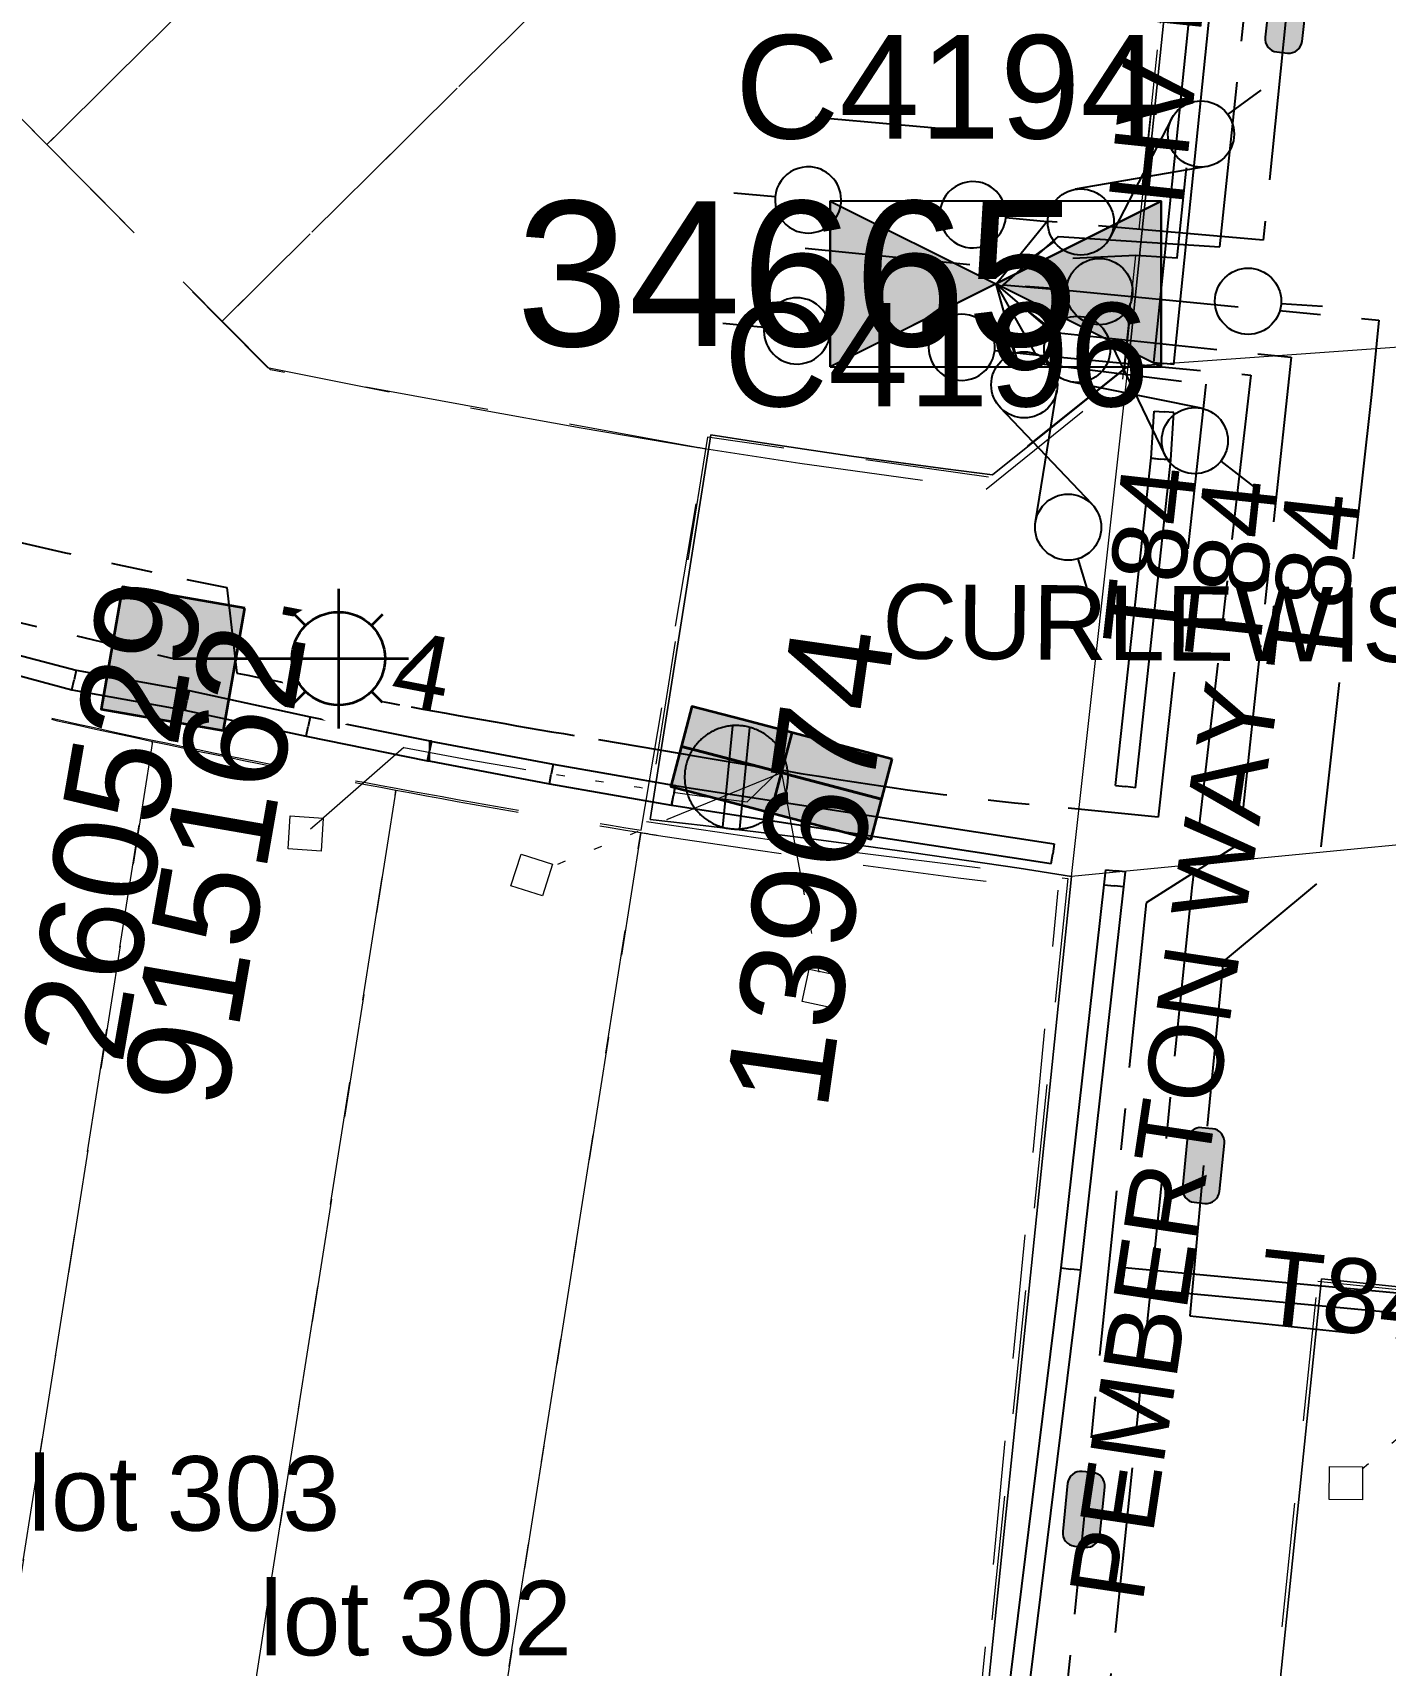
# Model space of a CAD drawing. Header units: metres. Extents: x 293418 to 294566, y 6233478 to 6234177.
# Drawn here: x 294009.34 to 294042.04, y 6233806.02 to 6233845.47 of the extents above; entities that cross this region are included whole.
import ezdxf
from ezdxf.enums import TextEntityAlignment as Align

# ---------------------------------------------------------------- set-up
doc = ezdxf.new("R2010")
doc.units = ezdxf.units.M
for name, pattern in [('Cable Exist UG', [7, 4, -1, 1, -1]), ('Dash', [5, 3, -2]), ('PHANTOMX2', [6.6, 3, -0.75, 0.2, -0.75, 0.2, -0.75, 0.2, -0.75])]:
    doc.linetypes.add(name, pattern=pattern)
doc.layers.get('0').update_dxf_attribs({"color": 6})
for name, color, linetype, lineweight in [('_User_LV_Exist', 5, 'Continuous', 35), ('Cadastre Developer_SP_EXT', 98, 'Continuous', 15), ('Cadastre Land Parcels_SP_EXT', 118, 'Continuous', 15), ('Cadastre Roads_SP_EXT', 218, 'Continuous', 15), ('Mains_HV_EXT', 13, 'Continuous', 25), ('Mains_LV_EXT', 163, 'Continuous', 25), ('Mains_LV_SL_EXT', 135, 'Continuous', 25), ('Services_SP_EXT', 42, 'PHANTOMX2', 20)]:
    doc.layers.add(name, color=color, linetype=linetype, lineweight=lineweight)
for name, color, linetype in [('Duct_SP_EXT', 30, 'Continuous'), ('Equip_HV_EXT', 7, 'Continuous'), ('Equip_LV_EXT', 7, 'Continuous'), ('Equip_SP_SL_EXT', 7, 'Continuous'), ('Sub_SP_EXT', 7, 'Continuous'), ('SupportsUG_SP_LV_EXT', 7, 'Continuous'), ('SupportsUG_SP_LV_SL_EXT', 7, 'Continuous')]:
    doc.layers.add(name, color=color, linetype=linetype)
doc.layers.add('Features_HIDE', color=1, linetype='Continuous', plot=False)
doc.styles.add('COLUMN_LABEL', font='arial.ttf', dxfattribs={"height": 2})
doc.styles.add('iecARIAL', font='arial.ttf', dxfattribs={"height": 2})
doc.styles.add('POLE_LABEL', font='arial.ttf', dxfattribs={"height": 2})
doc.styles.add('SL_LABEL', font='arial.ttf', dxfattribs={"height": 2})
doc.styles.get("Standard").update_dxf_attribs({"font": 'arial.ttf'})
doc.styles.add('SWITCH_LABEL', font='arial.ttf', dxfattribs={"height": 2})
doc.linetypes.add('Cable E UG', pattern='A,5,-0.1,["E",Standard,S=1.5,R=0,X=0,Y=-0.75],-1.45', length=6.55)

# ---------------------------------------------------------------- blocks, each defined once
blk = doc.blocks.new('SUB_PADMOUNT_EXT')
at = {"ltscale": 10}
h = blk.add_hatch(color=256, dxfattribs=at)
h.dxf.hatch_style = 1
h.paths.add_polyline_path([(4, -2), (0, 0), (4, 2)])
h.paths.add_polyline_path([(-4, -2), (-4, 2), (0, 0)])
blk.add_line((4, 2), (-4, -2))
blk.add_lwpolyline([(-4, -2), (4, -2), (4, 2), (-4, 2)], close=True)
at = {"ltscale": 10, "flags": 128}
for points in [[(-4, -2), (-4, 2), (0, 0)], [(4, -2), (0, 0), (4, 2)]]:
    blk.add_lwpolyline(points, close=True, dxfattribs=at)
at = {"flags": 8}
blk.add_attdef('ASSET_NUM', text='', height=2.5, dxfattribs=at).set_placement((0, 5), align=Align.MIDDLE_CENTER)
for tag, flags, p in [('STREET_CODE', 9, (1.5, 0)), ('OPERATING_VOLTAGE', 9, (1.5, -0.4)), ('NO_PHASES', 9, (1.5, -0.2)), ('ORIENTATION', 9, (1.5, -0.6)), ('OWNED_BY', 9, (1.5, -0.8)), ('OPERATED_BY', 9, (1.5, -1)), ('MAINTAINED_BY', 9, (1.5, -1.2)), ('SECONDARY_VOLTAGE', 9, (1.5, -1.6)), ('CONSTRUCTED_VOLTAGE', 9, (1.5, -1.4)), ('STATE', 9, (1.5, -1.8)), ('PARENT', 9, (1.5, -2)), ('SUBSTATION_TYPE', 9, (1.5, -2.2)), ('USAGE', 9, (1.5, -2.4)), ('SUBURB', 9, (1.5, -2.8)), ('LEGEND', 9, (1.5, -2.6)), ('STREETNAME', 9, (1.5, -3)), ('LOCATION', 9, (1.5, -3.2)), ('Z', 1, (1.5, -3.6)), ('NOTES', 9, (1.5, -3.4))]:
    blk.add_attdef(tag, text='', height=0.2, dxfattribs=dict(flags=flags)).set_placement(p, align=Align.MIDDLE_LEFT)
blk = doc.blocks.new('SL_LANTERN_EXT')
at = {"flags": 9}
for tag, p in [('LRATECODE', (-7.4, 0)), ('LOUTREACHVOCAB', (-7.2, 0)), ('LOUTREACH', (-7, 0)), ('LANTNUMBER', (-6.6, 0)), ('LNEW', (-6.4, 0)), ('LMASTVOCAB', (-6.2, 0)), ('LMAST', (-6, 0)), ('LLAMPVOCAB', (-5.8, 0)), ('LLAMP', (-5.6, 0)), ('LEXIST', (-5.4, 0)), ('LCHARGE3PERCENT', (-5.2, 0)), ('LCHARGE3', (-5, 0)), ('LCHARGE2PERCENT', (-4.8, 0)), ('LCHARGE2', (-4.6, 0)), ('LCHARGE1PERCENT', (-4.4, 0)), ('LCHARGE1', (-4.2, 0)), ('LCATEGORY', (-4, 0)), ('LBRACKETVOCAB', (-3.8, 0)), ('LBRACKET', (-3.6, 0)), ('LKINGHEIGHT', (-3.4, 0)), ('CREPLACE', (-3.2, 0)), ('CREMOVE', (-3, 0)), ('CNUMBER', (-2.8, 0)), ('CNEW', (-2.6, 0)), ('CEXIST', (-2.4, 0)), ('USAGE', (-2.2, 0)), ('STATE', (-2, 0)), ('OWNED_BY', (-1.8, 0)), ('ORIENTATION', (-1.6, 0)), ('OPERATING_VOLTAGE', (-1.4, 0)), ('NO_PHASES', (-1.2, 0)), ('LANTERN_TYPE', (-1, 0)), ('LANTERN_PURPOSE', (-0.8, 0)), ('CONTROL_TYPE', (-0.6, 0)), ('CONSTRUCTED_VOLTAGE', (-0.4, 0))]:
    blk.add_attdef(tag, text='', height=0.001, rotation=270, dxfattribs=at).set_placement(p, align=Align.MIDDLE_LEFT)
at = {"style": 'SL_LABEL', "flags": 9}
blk.add_attdef('STREET_CODE', text='', height=0.001, rotation=270, dxfattribs=at).set_placement((0.001, 0), align=Align.MIDDLE_LEFT)
at = {"flags": 1}
blk.add_attdef('Z', (0, 0), '', height=0.001, rotation=270, dxfattribs=at)
at = {"width": 0.9}
blk.add_attdef('LNUMBER', text='', height=1, dxfattribs=at).set_placement((7, -1), align=Align.MIDDLE_LEFT)
at = {"flags": 9}
for tag, p in [('LREMOVE', (0, -7.6)), ('LREPLACE', (0, -7.8)), ('LTYPE', (0, -8)), ('LTYPEVOCAB', (0, -8.2)), ('LEGEND', (0, -8.4)), ('SUBURB', (0, -8.6)), ('STREETNAME', (0, -8.8)), ('LOCATION', (0, -9)), ('NOTES', (0, -9.2)), ('MAINTAINED_BY', (0, -9.863))]:
    blk.add_attdef(tag, text='', height=0.001, dxfattribs=at).set_placement(p, align=Align.MIDDLE_LEFT)
blk.add_attdef('OPERATED_BY', (0, -9.607), '', height=0.001, dxfattribs=at)
at = {"layer": 'Features_HIDE', "width": 0.9}
blk.add_attdef('ASSET_NUM', text='', height=1, dxfattribs=at).set_placement((7, 1), align=Align.MIDDLE_LEFT)
blk.add_wipeout([(5.688, 0), (5.061, -1.061), (4, -1.688), (2.939, -1.061), (2.313, 0), (2.939, 1.061), (4, 1.687), (5.061, 1.061)])
for p, q in [((4, 1.687), (4, 0)), ((2.939, 1.061), (3.205, 0.795)), ((5.061, 1.061), (4.795, 0.795)), ((0, 0), (4, 0)), ((4, 0), (5.688, 0)), ((4, 0), (4, -1.688)), ((2.939, -1.061), (3.205, -0.795)), ((5.061, -1.061), (4.795, -0.795))]:
    blk.add_line(p, q)
blk.add_circle((4, 0), 1.125)
blk = doc.blocks.new('CCP_EXT')
at = {"flags": 9}
for tag, p in [('OWNED_BY', (0, -1)), ('USAGE', (0, -1.2)), ('LEGEND', (0, -1.4)), ('LIFE_SUPPORT', (0, -1.6)), ('STATE', (0, -1.8)), ('NOTES', (0, -2))]:
    blk.add_attdef(tag, text='', height=0.2, dxfattribs=at).set_placement(p, align=Align.MIDDLE_LEFT)
blk.add_wipeout([(0, 0.566), (0.566, 0), (0, -0.566), (-0.566, 0)])
blk.add_lwpolyline([(-0.566, 0), (0, 0.566), (0.566, 0), (0, -0.566), (-0.566, 0)])
at = {"flags": 1}
blk.add_attdef('Z', (0, 0), '', height=0.2, dxfattribs=at)
at = {"flags": 9}
for tag, p in [('CCP_TYPE', (0, 0)), ('CONSTRUCTED_VOLTAGE', (0, -0.2)), ('NO_PHASES', (0, -0.4)), ('OPERATING_VOLTAGE', (0, -0.6)), ('ORIENTATION', (0, -0.8))]:
    blk.add_attdef(tag, text='', height=0.2, dxfattribs=at).set_placement(p, align=Align.MIDDLE_LEFT)
blk = doc.blocks.new('HV_STJ_EXT')
h = blk.add_hatch(color=256)
edge = h.paths.add_edge_path()
edge.add_ellipse((-0.586, 0.131), major_axis=(0.226, 0.226), ratio=1, start_angle=45, end_angle=135)
edge.add_line((-0.906, 0.131), (-0.906, -0.131))
edge.add_ellipse((-0.586, -0.131), major_axis=(0.226, 0.226), ratio=1, start_angle=135, end_angle=225)
edge.add_line((-0.586, -0.451), (0.586, -0.451))
edge.add_ellipse((0.586, -0.131), major_axis=(-0.226, 0.226), ratio=1, start_angle=135, end_angle=225)
edge.add_line((0.906, -0.131), (0.906, 0.131))
edge.add_ellipse((0.586, 0.131), major_axis=(-0.226, 0.226), ratio=1, start_angle=225, end_angle=315)
edge.add_line((0.586, 0.451), (-0.586, 0.451))
blk.add_lwpolyline([(-0.906, 0.131), (-0.906, -0.131, 0.414214), (-0.586, -0.451), (0.586, -0.451, 0.414214), (0.906, -0.131), (0.906, 0.131, 0.414214), (0.586, 0.451), (-0.586, 0.451, 0.414214)], format="xyb", close=True)
for tag, flags, p in [('ORIENTATION', 9, (1.5, 0)), ('USAGE', 9, (1.5, -0.2)), ('LEGEND', 9, (1.5, -0.4)), ('Z', 1, (1.5, -0.8)), ('NOTES', 9, (1.5, -0.6))]:
    blk.add_attdef(tag, text='', height=0.2, dxfattribs=dict(flags=flags)).set_placement(p, align=Align.MIDDLE_LEFT)
blk = doc.blocks.new('LV_STJ_EXT')
h = blk.add_hatch(color=256)
edge = h.paths.add_edge_path()
edge.add_ellipse((-0.586, 0.131), major_axis=(0.226, 0.226), ratio=1, start_angle=45, end_angle=135)
edge.add_line((-0.906, 0.131), (-0.906, -0.131))
edge.add_ellipse((-0.586, -0.131), major_axis=(0.226, 0.226), ratio=1, start_angle=135, end_angle=225)
edge.add_line((-0.586, -0.451), (0.586, -0.451))
edge.add_ellipse((0.586, -0.131), major_axis=(-0.226, 0.226), ratio=1, start_angle=135, end_angle=225)
edge.add_line((0.906, -0.131), (0.906, 0.131))
edge.add_ellipse((0.586, 0.131), major_axis=(-0.226, 0.226), ratio=1, start_angle=225, end_angle=315)
edge.add_line((0.586, 0.451), (-0.586, 0.451))
blk.add_lwpolyline([(-0.906, 0.131), (-0.906, -0.131, 0.414214), (-0.586, -0.451), (0.586, -0.451, 0.414214), (0.906, -0.131), (0.906, 0.131, 0.414214), (0.586, 0.451), (-0.586, 0.451, 0.414214)], format="xyb", close=True)
at = {"flags": 1}
blk.add_attdef('Z', (0, 0), '', height=0.2, dxfattribs=at)
at = {"flags": 9}
for tag, p in [('ORIENTATION', (0, 0)), ('USAGE', (0, -0.2)), ('LEGEND', (0, -0.4)), ('NOTES', (0, -0.6))]:
    blk.add_attdef(tag, text='', height=0.2, dxfattribs=at).set_placement(p, align=Align.MIDDLE_LEFT)
blk = doc.blocks.new('LV_UG_DFUSE_CLOSED_EXT')
for points in [[(5.04, 0.726), (2.156, -0.717)], [(5.049, -0.707), (2.156, 0.717)], [(1, 0), (0, 0)], [(6.2, 0.013), (7.2, 0.013)]]:
    blk.add_lwpolyline(points)
for centre in [(1.8, 0), (5.4, 0.011)]:
    blk.add_circle(centre, 0.8)
at = {"flags": 9}
for tag, p in [('ACTUAL_STATUS', (0, 0)), ('CONSTRUCTED_VOLTAGE', (0, -0.2)), ('NO_PHASES', (0, -0.4)), ('OPERATING_VOLTAGE', (0, -0.6)), ('ORIENTATION', (0, -0.8)), ('STATE', (0, -1)), ('SWITCH_TYPE', (0, -1.2)), ('USAGE', (0, -1.4)), ('NOTES', (0, -1.6))]:
    blk.add_attdef(tag, text='', height=0.2, dxfattribs=at).set_placement(p, align=Align.MIDDLE_LEFT)
at = {"flags": 1}
blk.add_attdef('Z', (0, 0), '', height=0.2, dxfattribs=at)
blk = doc.blocks.new('LV_UG_DFUSE_OPEN_EXT')
for points in [[(1, 0), (0, 0)], [(6.2, 0.013), (7.2, 0.013)]]:
    blk.add_lwpolyline(points)
for centre in [(1.8, 0), (5.4, 0.011)]:
    blk.add_circle(centre, 0.8)
at = {"flags": 9}
for tag, p in [('ACTUAL_STATUS', (0, 0)), ('CONSTRUCTED_VOLTAGE', (0, -0.2)), ('NO_PHASES', (0, -0.4)), ('OPERATING_VOLTAGE', (0, -0.6)), ('ORIENTATION', (0, -0.8)), ('STATE', (0, -1)), ('SWITCH_TYPE', (0, -1.2)), ('USAGE', (0, -1.4)), ('NOTES', (0, -1.6))]:
    blk.add_attdef(tag, text='', height=0.2, dxfattribs=at).set_placement(p, align=Align.MIDDLE_LEFT)
at = {"flags": 1}
blk.add_attdef('Z', (0, 0), '', height=0.2, dxfattribs=at)
blk = doc.blocks.new('LV_UG_LINKS_CLOSED_EXT')
at = {"layer": 'Equip_LV_EXT'}
for tag, flags, p in [('ACTUAL_STATUS', 9, (3, -2)), ('CONSTRUCTED_VOLTAGE', 9, (3, -2.2)), ('NO_PHASES', 9, (3, -2.4)), ('OPERATING_VOLTAGE', 9, (3, -2.6)), ('ORIENTATION', 9, (3, -2.8)), ('STATE', 9, (3, -3)), ('SWITCH_TYPE', 9, (3, -3.2)), ('USAGE', 9, (3, -3.4)), ('NOTES', 9, (3, -3.6)), ('OWNED_BY', 9, (3, -3.8)), ('OPERATED_BY', 9, (3, -4)), ('MAINTAINED_BY', 9, (3, -4.2)), ('NUMBER_OF_PHASES', 9, (3, -4.4)), ('TYPE', 9, (3, -4.6)), ('Z', 1, (3, -4.8))]:
    blk.add_attdef(tag, text='', height=0.2, dxfattribs=dict(at, flags=flags)).set_placement(p, align=Align.MIDDLE_LEFT)
blk.add_wipeout([(4, 1.25), (3.969, 1.25), (3.939, 1.248), (3.908, 1.247), (3.877, 1.244), (3.847, 1.241), (3.817, 1.236), (3.786, 1.232), (3.756, 1.226), (3.726, 1.22), (3.696, 1.213), (3.667, 1.205), (3.637, 1.196), (3.608, 1.187), (3.579, 1.177), (3.55, 1.166), (3.522, 1.155), (3.493, 1.143), (3.466, 1.13), (3.438, 1.117), (3.411, 1.102), (3.384, 1.088), (3.357, 1.072), (3.331, 1.056), (3.306, 1.039), (3.28, 1.022), (3.255, 1.004), (3.231, 0.985), (3.207, 0.966), (3.184, 0.947), (3.161, 0.926), (3.138, 0.905), (3.116, 0.884), (3.095, 0.862), (3.074, 0.839), (3.053, 0.816), (3.034, 0.793), (3.015, 0.769), (2.996, 0.745), (2.978, 0.72), (2.961, 0.694), (2.944, 0.669), (2.928, 0.643), (2.912, 0.616), (2.898, 0.589), (2.883, 0.562), (2.87, 0.534), (2.857, 0.507), (2.845, 0.478), (2.834, 0.45), (2.823, 0.421), (2.813, 0.392), (2.804, 0.363), (2.795, 0.333), (2.787, 0.304), (2.78, 0.274), (2.774, 0.244), (2.768, 0.214), (2.764, 0.183), (2.759, 0.153), (2.756, 0.123), (2.753, 0.092), (2.752, 0.061), (2.75, 0.031), (2.75, 0), (2.75, -0.031), (2.752, -0.061), (2.753, -0.092), (2.756, -0.123), (2.759, -0.153), (2.764, -0.183), (2.768, -0.214), (2.774, -0.244), (2.78, -0.274), (2.787, -0.304), (2.795, -0.333), (2.804, -0.363), (2.813, -0.392), (2.823, -0.421), (2.834, -0.45), (2.845, -0.478), (2.857, -0.507), (2.87, -0.534), (2.883, -0.562), (2.898, -0.589), (2.912, -0.616), (2.928, -0.643), (2.944, -0.669), (2.961, -0.694), (2.978, -0.72), (2.996, -0.745), (3.015, -0.769), (3.034, -0.793), (3.053, -0.816), (3.074, -0.839), (3.095, -0.862), (3.116, -0.884), (3.138, -0.905), (3.161, -0.926), (3.184, -0.947), (3.207, -0.966), (3.231, -0.985), (3.255, -1.004), (3.28, -1.022), (3.306, -1.039), (3.331, -1.056), (3.357, -1.072), (3.384, -1.088), (3.411, -1.102), (3.438, -1.117), (3.466, -1.13), (3.493, -1.143), (3.522, -1.155), (3.55, -1.166), (3.579, -1.177), (3.608, -1.187), (3.637, -1.196), (3.667, -1.205), (3.696, -1.213), (3.726, -1.22), (3.756, -1.226), (3.786, -1.232), (3.817, -1.236), (3.847, -1.241), (3.877, -1.244), (3.908, -1.247), (3.939, -1.248), (3.969, -1.25), (4, -1.25), (4.031, -1.25), (4.061, -1.248), (4.092, -1.247), (4.123, -1.244), (4.153, -1.241), (4.183, -1.236), (4.214, -1.232), (4.244, -1.226), (4.274, -1.22), (4.304, -1.213), (4.333, -1.205), (4.363, -1.196), (4.392, -1.187), (4.421, -1.177), (4.45, -1.166), (4.478, -1.155), (4.507, -1.143), (4.534, -1.13), (4.562, -1.117), (4.589, -1.102), (4.616, -1.088), (4.643, -1.072), (4.669, -1.056), (4.694, -1.039), (4.72, -1.022), (4.745, -1.004), (4.769, -0.985), (4.793, -0.966), (4.816, -0.947), (4.839, -0.926), (4.862, -0.905), (4.884, -0.884), (4.905, -0.862), (4.926, -0.839), (4.947, -0.816), (4.966, -0.793), (4.985, -0.769), (5.004, -0.745), (5.022, -0.72), (5.039, -0.694), (5.056, -0.669), (5.072, -0.643), (5.088, -0.616), (5.102, -0.589), (5.117, -0.562), (5.13, -0.534), (5.143, -0.507), (5.155, -0.478), (5.166, -0.45), (5.177, -0.421), (5.187, -0.392), (5.196, -0.363), (5.205, -0.333), (5.213, -0.304), (5.22, -0.274), (5.226, -0.244), (5.232, -0.214), (5.236, -0.183), (5.241, -0.153), (5.244, -0.123), (5.247, -0.092), (5.248, -0.061), (5.25, -0.031), (5.25, 0), (5.25, 0.031), (5.248, 0.061), (5.247, 0.092), (5.244, 0.123), (5.241, 0.153), (5.236, 0.183), (5.232, 0.214), (5.226, 0.244), (5.22, 0.274), (5.213, 0.304), (5.205, 0.333), (5.196, 0.363), (5.187, 0.392), (5.177, 0.421), (5.166, 0.45), (5.155, 0.478), (5.143, 0.507), (5.13, 0.534), (5.117, 0.562), (5.102, 0.589), (5.088, 0.616), (5.072, 0.643), (5.056, 0.669), (5.039, 0.694), (5.022, 0.72), (5.004, 0.745), (4.985, 0.769), (4.966, 0.793), (4.947, 0.816), (4.926, 0.839), (4.905, 0.862), (4.884, 0.884), (4.862, 0.905), (4.839, 0.926), (4.816, 0.947), (4.793, 0.966), (4.769, 0.985), (4.745, 1.004), (4.72, 1.022), (4.694, 1.039), (4.669, 1.056), (4.643, 1.072), (4.616, 1.088), (4.589, 1.102), (4.562, 1.117), (4.534, 1.13), (4.507, 1.143), (4.478, 1.155), (4.45, 1.166), (4.421, 1.177), (4.392, 1.187), (4.363, 1.196), (4.333, 1.205), (4.304, 1.213), (4.274, 1.22), (4.244, 1.226), (4.214, 1.232), (4.183, 1.236), (4.153, 1.241), (4.123, 1.244), (4.092, 1.247), (4.061, 1.248), (4.031, 1.25)]).dxf.layer = 'Equip_LV_EXT'
for p, q in [((3.792, 1.232), (3.792, -1.232)), ((4.208, 1.232), (4.208, -1.232))]:
    blk.add_line(p, q, dxfattribs=at)
at = {"layer": 'Equip_LV_EXT', "flags": 128}
blk.add_lwpolyline([(4, 1.25), (3.969, 1.25), (3.939, 1.248), (3.908, 1.247), (3.877, 1.244), (3.847, 1.241), (3.817, 1.236), (3.786, 1.232), (3.756, 1.226), (3.726, 1.22), (3.696, 1.213), (3.667, 1.205), (3.637, 1.196), (3.608, 1.187), (3.579, 1.177), (3.55, 1.166), (3.522, 1.155), (3.493, 1.143), (3.466, 1.13), (3.438, 1.117), (3.411, 1.102), (3.384, 1.088), (3.357, 1.072), (3.331, 1.056), (3.306, 1.039), (3.28, 1.022), (3.255, 1.004), (3.231, 0.985), (3.207, 0.966), (3.184, 0.947), (3.161, 0.926), (3.138, 0.905), (3.116, 0.884), (3.095, 0.862), (3.074, 0.839), (3.053, 0.816), (3.034, 0.793), (3.015, 0.769), (2.996, 0.745), (2.978, 0.72), (2.961, 0.694), (2.944, 0.669), (2.928, 0.643), (2.912, 0.616), (2.898, 0.589), (2.883, 0.562), (2.87, 0.534), (2.857, 0.507), (2.845, 0.478), (2.834, 0.45), (2.823, 0.421), (2.813, 0.392), (2.804, 0.363), (2.795, 0.333), (2.787, 0.304), (2.78, 0.274), (2.774, 0.244), (2.768, 0.214), (2.764, 0.183), (2.759, 0.153), (2.756, 0.123), (2.753, 0.092), (2.752, 0.061), (2.75, 0.031), (2.75, 0), (2.75, -0.031), (2.752, -0.061), (2.753, -0.092), (2.756, -0.123), (2.759, -0.153), (2.764, -0.183), (2.768, -0.214), (2.774, -0.244), (2.78, -0.274), (2.787, -0.304), (2.795, -0.333), (2.804, -0.363), (2.813, -0.392), (2.823, -0.421), (2.834, -0.45), (2.845, -0.478), (2.857, -0.507), (2.87, -0.534), (2.883, -0.562), (2.898, -0.589), (2.912, -0.616), (2.928, -0.643), (2.944, -0.669), (2.961, -0.694), (2.978, -0.72), (2.996, -0.745), (3.015, -0.769), (3.034, -0.793), (3.053, -0.816), (3.074, -0.839), (3.095, -0.862), (3.116, -0.884), (3.138, -0.905), (3.161, -0.926), (3.184, -0.947), (3.207, -0.966), (3.231, -0.985), (3.255, -1.004), (3.28, -1.022), (3.306, -1.039), (3.331, -1.056), (3.357, -1.072), (3.384, -1.088), (3.411, -1.102), (3.438, -1.117), (3.466, -1.13), (3.493, -1.143), (3.522, -1.155), (3.55, -1.166), (3.579, -1.177), (3.608, -1.187), (3.637, -1.196), (3.667, -1.205), (3.696, -1.213), (3.726, -1.22), (3.756, -1.226), (3.786, -1.232), (3.817, -1.236), (3.847, -1.241), (3.877, -1.244), (3.908, -1.247), (3.939, -1.248), (3.969, -1.25), (4, -1.25), (4.031, -1.25), (4.061, -1.248), (4.092, -1.247), (4.123, -1.244), (4.153, -1.241), (4.183, -1.236), (4.214, -1.232), (4.244, -1.226), (4.274, -1.22), (4.304, -1.213), (4.333, -1.205), (4.363, -1.196), (4.392, -1.187), (4.421, -1.177), (4.45, -1.166), (4.478, -1.155), (4.507, -1.143), (4.534, -1.13), (4.562, -1.117), (4.589, -1.102), (4.616, -1.088), (4.643, -1.072), (4.669, -1.056), (4.694, -1.039), (4.72, -1.022), (4.745, -1.004), (4.769, -0.985), (4.793, -0.966), (4.816, -0.947), (4.839, -0.926), (4.862, -0.905), (4.884, -0.884), (4.905, -0.862), (4.926, -0.839), (4.947, -0.816), (4.966, -0.793), (4.985, -0.769), (5.004, -0.745), (5.022, -0.72), (5.039, -0.694), (5.056, -0.669), (5.072, -0.643), (5.088, -0.616), (5.102, -0.589), (5.117, -0.562), (5.13, -0.534), (5.143, -0.507), (5.155, -0.478), (5.166, -0.45), (5.177, -0.421), (5.187, -0.392), (5.196, -0.363), (5.205, -0.333), (5.213, -0.304), (5.22, -0.274), (5.226, -0.244), (5.232, -0.214), (5.236, -0.183), (5.241, -0.153), (5.244, -0.123), (5.247, -0.092), (5.248, -0.061), (5.25, -0.031), (5.25, 0), (5.25, 0.031), (5.248, 0.061), (5.247, 0.092), (5.244, 0.123), (5.241, 0.153), (5.236, 0.183), (5.232, 0.214), (5.226, 0.244), (5.22, 0.274), (5.213, 0.304), (5.205, 0.333), (5.196, 0.363), (5.187, 0.392), (5.177, 0.421), (5.166, 0.45), (5.155, 0.478), (5.143, 0.507), (5.13, 0.534), (5.117, 0.562), (5.102, 0.589), (5.088, 0.616), (5.072, 0.643), (5.056, 0.669), (5.039, 0.694), (5.022, 0.72), (5.004, 0.745), (4.985, 0.769), (4.966, 0.793), (4.947, 0.816), (4.926, 0.839), (4.905, 0.862), (4.884, 0.884), (4.862, 0.905), (4.839, 0.926), (4.816, 0.947), (4.793, 0.966), (4.769, 0.985), (4.745, 1.004), (4.72, 1.022), (4.694, 1.039), (4.669, 1.056), (4.643, 1.072), (4.616, 1.088), (4.589, 1.102), (4.562, 1.117), (4.534, 1.13), (4.507, 1.143), (4.478, 1.155), (4.45, 1.166), (4.421, 1.177), (4.392, 1.187), (4.363, 1.196), (4.333, 1.205), (4.304, 1.213), (4.274, 1.22), (4.244, 1.226), (4.214, 1.232), (4.183, 1.236), (4.153, 1.241), (4.123, 1.244), (4.092, 1.247), (4.061, 1.248), (4.031, 1.25)], close=True, dxfattribs=at)
blk = doc.blocks.new('SWG_HOLEC_SU_EXT')
blk.add_line((1.8, -2), (5.8, -2))
for points in [[(1.8, -0.8, 1), (1.8, 0.8, 1)], [(5.8, -0.8, 1), (5.8, 0.8, 1)]]:
    blk.add_lwpolyline(points, format="xyb", close=True)
for points in [[(1, 0), (0, 0)], [(6.6, 0), (7.6, 0)]]:
    blk.add_lwpolyline(points)
at = {"style": 'SWITCH_LABEL', "flags": 8}
blk.add_attdef('ASSET_NUM', text='', height=2.5, rotation=179.9544, dxfattribs=at).set_placement((-2.4, 0), align=Align.MIDDLE_LEFT)
at = {"flags": 1}
blk.add_attdef('Z', (0, 0), '', height=0.2, dxfattribs=at)
at = {"flags": 9}
for tag, p in [('ACTUAL_STATUS', (0, -0.4)), ('CONSTRUCTED_VOLTAGE', (0, -0.6)), ('NO_PHASES', (0, -0.8)), ('OPERATING_VOLTAGE', (0, -1)), ('ORIENTATION', (0, -1.2)), ('OWNED_BY', (0, -1.4)), ('PARENT', (0, -1.6)), ('STATE', (0, -1.8)), ('SWITCH_TYPE', (0, -2)), ('USAGE', (0, -2.2)), ('LOCATION', (0, -2.4)), ('STREETNAME', (0, -2.6)), ('SUBURB', (0, -2.8)), ('NOTES', (0, -3))]:
    blk.add_attdef(tag, text='', height=0.2, dxfattribs=at).set_placement(p, align=Align.MIDDLE_LEFT)
at = {"style": 'SWITCH_LABEL', "flags": 9}
blk.add_attdef('STREET_CODE', text='', height=0.2, dxfattribs=at).set_placement((0, -0.2), align=Align.MIDDLE_LEFT)
blk = doc.blocks.new('PILLAR_EXT')
blk.add_hatch(color=256).paths.add_polyline_path([(-2.5, 1), (-2.5, -1), (2.5, -1), (2.5, 1)])
for p, q in [((0, 1), (0, -1)), ((-2.5, 0), (2.5, 0))]:
    blk.add_line(p, q)
at = {"ltscale": 10}
blk.add_line((2.5, 0), (-2.5, 0), dxfattribs=at)
blk.add_lwpolyline([(-2.5, -1), (-1.25, -1), (1.25, -1), (2.5, -1), (2.5, 1), (-2.5, 1)], close=True)
at = {"width": 0.9, "flags": 8}
blk.add_attdef('ASSET_NUM', text='', height=2, rotation=90, dxfattribs=at).set_placement((-2, 4), align=Align.MIDDLE_LEFT)
for tag, p, flags in [('OWNED_BY', (0, -0.2), 9), ('STATE', (0, -0.4), 9), ('SUPPORT_TYPE', (0, -0.6), 9), ('USAGE', (0, -0.8), 9), ('LEGEND', (0, -1), 9), ('LOCATION', (0, -1.2), 9), ('NOTES', (0, -1.4), 9), ('PARENT', (0, -1.6), 9), ('STREETNAME', (0, -1.8), 9), ('SUBURB', (0, -2), 1)]:
    blk.add_attdef(tag, p, '', height=0.2, dxfattribs=dict(flags=flags))
blk = doc.blocks.new('COLUMN_EXT')
blk.add_hatch(color=256).paths.add_polyline_path([(1.5, -1.5), (1.5, 1.5), (-1.5, 1.5), (-1.5, -1.5)])
blk.add_lwpolyline([(1.5, 1.5), (-1.5, 1.5), (-1.5, -1.5), (1.5, -1.5)], close=True)
at = {"flags": 9}
for tag, p in [('NOTES', (-1.813, 2)), ('STREETNAME', (-1.813, 1.6)), ('SUBURB', (-1.813, 1.8)), ('LOCATION', (-1.813, 1.4)), ('LEGEND', (-1.813, 1.2)), ('USAGE', (-1.813, 1)), ('STATE', (-1.813, 0.8)), ('COLUMN_TYPE', (-1.813, 0.4)), ('OWNED_BY', (-1.813, 0.6))]:
    blk.add_attdef(tag, text='', height=0.2, rotation=180, dxfattribs=at).set_placement(p, align=Align.MIDDLE_LEFT)
at = {"flags": 1}
blk.add_attdef('Z', (-1.813, 2.351), '', height=0.2, rotation=180, dxfattribs=at)
at = {"flags": 9}
for tag, style, p in [('STRUCTURE_PLANT_NUMBER', 'POLE_LABEL', (-1.813, -0.031)), ('STREET_CODE', 'COLUMN_LABEL', (-1.813, 0.2))]:
    blk.add_attdef(tag, text='', height=0.2, rotation=180, dxfattribs=dict(at, style=style)).set_placement(p, align=Align.MIDDLE_LEFT)
at = {"style": 'COLUMN_LABEL', "width": 0.9, "flags": 8}
blk.add_attdef('ASSET_NUM', text='', height=2, rotation=270, dxfattribs=at).set_placement((2, -4), align=Align.MIDDLE_LEFT)

msp = doc.modelspace()

# ---------------------------------------------------------------- linework, layer by layer
at = {"layer": 'Cadastre Developer_SP_EXT', "linetype": 'Dash'}
for points in [[(294031.748, 6233864.623), (294027.516, 6233868.892), (294005.456, 6233847.032), (294009.688, 6233842.763), (294010.044, 6233843.116), (294031.748, 6233864.623)], [(294035.977, 6233860.351), (294034.944, 6233861.399), (294031.748, 6233864.623), (294009.867, 6233842.939), (294009.689, 6233842.763), (294013.919, 6233838.493), (294035.977, 6233860.351)], [(294035.98, 6233860.354), (294013.919, 6233838.493), (294015.02, 6233837.382), (294020.013, 6233836.386), (294022.603, 6233835.921), (294025.266, 6233835.474), (294027.881, 6233835.067), (294032.392, 6233834.441), (294035.692, 6233837.099), (294037.923, 6233858.377), (294035.98, 6233860.354)]]:
    msp.add_lwpolyline(points, close=True, dxfattribs=at)
msp.add_lwpolyline([(294012.237, 6233828.346, -0.00803), (294004.931, 6233830.028), (294004.931, 6233830.028), (293997.795, 6233800.886), (293997.795, 6233800.886, 0.006603), (294004.567, 6233799.323), (294004.567, 6233799.323), (294007.553, 6233798.673)], format="xyb", close=True, dxfattribs=at)
at = {"layer": 'Cadastre Land Parcels_SP_EXT', "linetype": 'Continuous'}
msp.add_lwpolyline([(294031.239, 6233793.835), (294034.451, 6233825.085), (294033.182, 6233825.282), (294031.912, 6233825.471), (294030.64, 6233825.654), (294029.368, 6233825.83), (294028.094, 6233825.999), (294026.819, 6233826.161), (294025.545, 6233826.315), (294024.268, 6233826.463), (294025.736, 6233835.75), (294026.868, 6233835.574), (294028, 6233835.404), (294029.133, 6233835.24), (294030.267, 6233835.082), (294031.402, 6233834.929), (294032.538, 6233834.783), (294035.822, 6233837.41), (294038.01, 6233858.685)], dxfattribs=at)
msp.add_lwpolyline([(294085.365, 6233798.674), (294043.046, 6233803.03), (294044.275, 6233814.968), (294040.494, 6233815.358), (294038.123, 6233792.334), (294063.029, 6233786.902), (294064.904, 6233786.497), (294066.781, 6233786.099), (294068.659, 6233785.709), (294070.538, 6233785.328), (294072.42, 6233784.953), (294074.303, 6233784.586), (294076.187, 6233784.226), (294078.073, 6233783.874), (294079.959, 6233783.53), (294081.848, 6233783.194), (294083.738, 6233782.865), (294085.365, 6233798.674)], close=True, dxfattribs=at)
at = {"layer": 'Cadastre Roads_SP_EXT', "linetype": 'Continuous'}
msp.add_lwpolyline([(294038.01, 6233858.685), (294035.822, 6233837.41), (294050.51, 6233838.455), (294050.51, 6233838.455), (294051.738, 6233850.394)], dxfattribs=at)
msp.add_lwpolyline([(294035.822, 6233837.41), (294032.538, 6233834.783), (294031.403, 6233834.929), (294030.267, 6233835.082), (294029.133, 6233835.24), (294027.999, 6233835.404), (294026.868, 6233835.575), (294025.736, 6233835.75), (294024.268, 6233826.463), (294025.545, 6233826.315), (294026.819, 6233826.161), (294028.094, 6233825.999), (294029.368, 6233825.831), (294030.64, 6233825.654), (294031.912, 6233825.471), (294033.182, 6233825.282), (294034.451, 6233825.085), (294035.822, 6233837.41)], close=True, dxfattribs=at)
at = {"layer": 'Duct_SP_EXT'}
for p, q in [((294036.442, 6233837.498), (294038.441, 6233856.93)), ((294036.92, 6233837.448), (294038.918, 6233856.881)), ((294036.442, 6233837.498), (294036.681, 6233837.473)), ((294036.92, 6233837.448), (294036.681, 6233837.473)), ((294036.372, 6233835.188), (294036.448, 6233836.327)), ((294036.448, 6233836.327), (294036.687, 6233836.311)), ((294036.927, 6233836.295), (294036.687, 6233836.311)), ((294036.85, 6233835.146), (294036.927, 6233836.295)), ((294035.516, 6233827.28), (294036.372, 6233835.193)), ((294035.994, 6233827.228), (294036.849, 6233835.141)), ((294036.372, 6233835.193), (294036.372, 6233835.188)), ((294036.372, 6233835.193), (294036.611, 6233835.167)), ((294036.372, 6233835.188), (294036.611, 6233835.167)), ((294036.849, 6233835.141), (294036.611, 6233835.167)), ((294036.85, 6233835.146), (294036.611, 6233835.167)), ((294036.849, 6233835.141), (294036.85, 6233835.146)), ((294005.366, 6233831.393), (294010.398, 6233830.065)), ((294005.243, 6233830.929), (294010.294, 6233829.595)), ((294010.398, 6233830.065), (294010.346, 6233829.83)), ((294010.398, 6233830.065), (294013.118, 6233829.575)), ((294010.294, 6233829.595), (294010.346, 6233829.83)), ((294010.294, 6233829.595), (294013.033, 6233829.103)), ((294013.089, 6233829.582), (294013.037, 6233829.347)), ((294013.108, 6233829.577), (294013.056, 6233829.343)), ((294013.118, 6233829.575), (294013.076, 6233829.339)), ((294013.128, 6233829.573), (294013.076, 6233829.339)), ((294013.127, 6233829.573), (294013.076, 6233829.339)), ((294013.089, 6233829.582), (294013.108, 6233829.577)), ((294013.108, 6233829.577), (294013.128, 6233829.573)), ((294013.128, 6233829.573), (294013.127, 6233829.573)), ((294013.127, 6233829.573), (294016.052, 6233828.943)), ((294012.985, 6233829.113), (294013.037, 6233829.347)), ((294012.985, 6233829.113), (294013.004, 6233829.109)), ((294013.004, 6233829.109), (294013.056, 6233829.343)), ((294013.004, 6233829.109), (294013.024, 6233829.105)), ((294013.024, 6233829.105), (294013.076, 6233829.339)), ((294013.024, 6233829.104), (294013.076, 6233829.339)), ((294013.024, 6233829.105), (294013.024, 6233829.104)), ((294013.024, 6233829.104), (294015.954, 6233828.473)), ((294013.033, 6233829.103), (294013.076, 6233829.339)), ((294015.954, 6233828.473), (294016.003, 6233828.708)), ((294016.052, 6233828.943), (294016.003, 6233828.708)), ((294016.052, 6233828.943), (294018.985, 6233828.35)), ((294015.954, 6233828.473), (294018.89, 6233827.879)), ((294018.961, 6233828.354), (294018.937, 6233828.114)), ((294018.985, 6233828.35), (294018.937, 6233828.114)), ((294018.961, 6233828.354), (294018.938, 6233828.354)), ((294018.938, 6233828.354), (294018.96, 6233828.354)), ((294018.938, 6233828.354), (294018.938, 6233828.114)), ((294018.96, 6233828.354), (294018.938, 6233828.114)), ((294018.96, 6233828.354), (294021.922, 6233827.794)), ((294018.985, 6233828.35), (294018.961, 6233828.354)), ((294018.89, 6233827.879), (294018.937, 6233828.114)), ((294018.913, 6233827.874), (294018.937, 6233828.114)), ((294018.915, 6233827.874), (294018.938, 6233828.114)), ((294018.938, 6233827.874), (294018.938, 6233828.114)), ((294018.89, 6233827.879), (294018.913, 6233827.874)), ((294018.913, 6233827.874), (294018.938, 6233827.874)), ((294018.938, 6233827.874), (294018.915, 6233827.874)), ((294018.915, 6233827.874), (294021.836, 6233827.322)), ((294021.836, 6233827.322), (294021.879, 6233827.558)), ((294021.922, 6233827.794), (294021.879, 6233827.558)), ((294035.516, 6233827.28), (294035.755, 6233827.254)), ((294035.994, 6233827.228), (294035.755, 6233827.254)), ((294033.961, 6233825.396), (294033.997, 6233825.633)), ((294034.034, 6233825.871), (294033.997, 6233825.633)), ((294035.242, 6233824.883), (294035.282, 6233825.246)), ((294035.282, 6233825.246), (294035.521, 6233825.219)), ((294035.759, 6233825.193), (294035.521, 6233825.219)), ((294035.719, 6233824.83), (294035.759, 6233825.193)), ((294034.197, 6233815.626), (294035.242, 6233824.883)), ((294034.674, 6233815.572), (294035.719, 6233824.83)), ((294035.242, 6233824.883), (294035.481, 6233824.857)), ((294035.719, 6233824.83), (294035.481, 6233824.857)), ((294031.57, 6233794.344), (294034.197, 6233815.629)), ((294032.047, 6233794.29), (294034.674, 6233815.57)), ((294034.197, 6233815.629), (294034.436, 6233815.599)), ((294034.197, 6233815.626), (294034.435, 6233815.599)), ((294034.674, 6233815.572), (294034.435, 6233815.599)), ((294034.674, 6233815.57), (294034.436, 6233815.599)), ((294035.687, 6233815.151), (294035.71, 6233815.39)), ((294035.732, 6233815.629), (294035.71, 6233815.39)), ((294045.506, 6233814.716), (294035.732, 6233815.629)), ((294045.462, 6233814.238), (294035.687, 6233815.151))]:
    msp.add_line(p, q, dxfattribs=at)
at = {"layer": 'Mains_HV_EXT', "linetype": 'Cable Exist UG'}
msp.add_lwpolyline([(294039.641, 6233845.89), (294039.086, 6233840.458), (294033.861, 6233840.91), (294032.606, 6233839.359)], dxfattribs=at)
at = {"layer": 'Mains_HV_EXT', "linetype": 'Cable E UG'}
msp.add_lwpolyline([(294034.482, 6233840.017), (294036.006, 6233840.094), (294037.005, 6233840.028), (294037.005, 6233840.028), (294037.233, 6233842.201)], dxfattribs=at)
at = {"layer": 'Mains_LV_EXT', "linetype": 'Cable Exist UG'}
for points in [[(294032.688, 6233839.275), (294034.133, 6233840.541), (294038.038, 6233840.292), (294038.038, 6233840.292), (294039.785, 6233856.956), (294040.146, 6233859.378), (294037.508, 6233861.744)], [(294032.619, 6233839.397), (294033.983, 6233838.234), (294039.761, 6233837.626), (294039.761, 6233837.626), (294038.504, 6233825.875), (294036.257, 6233824.448), (294034.746, 6233809.793)], [(294032.8, 6233839.373), (294034.493, 6233839.229), (294041.875, 6233838.524), (294041.875, 6233838.524), (294041.702, 6233836.728), (294040.373, 6233824.904), (294038.114, 6233823.03), (294037.638, 6233818.099)]]:
    msp.add_lwpolyline(points, dxfattribs=at)
at = {"layer": 'Mains_LV_SL_EXT', "linetype": 'Cable Exist UG'}
msp.add_lwpolyline([(294005.546, 6233832.039), (294012.736, 6233830.347)], dxfattribs=at)

# ---------------------------------------------------------------- block references
at = {"layer": 'Equip_HV_EXT', "rotation": 83.66202153778971}
msp.add_blockref('HV_STJ_EXT', (294039.641, 6233845.89), dxfattribs=at)
at = {"layer": 'Equip_HV_EXT'}
ref = msp.add_blockref('SWG_HOLEC_SU_EXT', (294033.861, 6233840.91), dxfattribs=dict(at, rotation=174.8843556781574))
ref.add_attrib('ASSET_NUM', 'C4194', dxfattribs={"layer": '0', "height": 2.5, "style": 'SWITCH_LABEL'}).set_placement((294031.462, 6233842.16), align=Align.BOTTOM_CENTER)
ref = msp.add_blockref('SWG_HOLEC_SU_EXT', (294033.589, 6233837.689), dxfattribs=dict(at, rotation=174.3223760463319))
ref.add_attrib('ASSET_NUM', 'C4196', dxfattribs={"layer": '0', "height": 2.5, "style": 'SWITCH_LABEL'}).set_placement((294031.19, 6233838.939), align=Align.TOP_CENTER)
at = {"layer": 'Equip_LV_EXT'}
for name, p, rotation in [('LV_UG_DFUSE_CLOSED_EXT', (294033.219, 6233839.837), 36.00000004871014), ('LV_UG_DFUSE_OPEN_EXT', (294033.33, 6233839.335), 356.1152040822759), ('LV_UG_DFUSE_CLOSED_EXT', (294033.17, 6233838.928), 321.9807442180111), ('LV_UG_DFUSE_CLOSED_EXT', (294032.784, 6233838.683), 286.9584495438851), ('LV_STJ_EXT', (294037.638, 6233818.099), 84.12377766482827), ('LV_STJ_EXT', (294034.746, 6233809.793), 84.12377763165286)]:
    msp.add_blockref(name, p, dxfattribs=dict(at, rotation=rotation))
at = {"layer": 'Services_SP_EXT'}
for p, rotation in [((294015.941, 6233826.122), 41.17252081957512), ((294021.406, 6233825.119), 27.26415638819758)]:
    msp.add_blockref('CCP_EXT', p, dxfattribs=dict(at, rotation=rotation))
at = {"layer": 'Sub_SP_EXT'}
ref = msp.add_blockref('SUB_PADMOUNT_EXT', (294032.619, 6233839.397), dxfattribs=at)
ref.add_attrib('ASSET_NUM', '34665', dxfattribs={"layer": '0', "height": 3.5}).set_placement((294034.619, 6233839.647), align=Align.MIDDLE_RIGHT)

# ---------------------------------------------------------------- texts
at = {"layer": 'Cadastre Developer_SP_EXT'}
for s, p in [('lot 303', (294009.227, 6233809.277)), ('lot 302', (294014.826, 6233806.265))]:
    msp.add_text(s, height=1.8, dxfattribs=at).set_placement(p)
at = {"layer": 'Cadastre Roads_SP_EXT'}
for s, rotation, p in [('CURLEWIS ST', 359.5993, (294029.869, 6233830.35)), ('PEMBERTON WAY', 81.4692, (294036.164, 6233807.495))]:
    msp.add_text(s, height=1.8, rotation=rotation, dxfattribs=at).set_placement(p)
at = {"layer": 'Mains_HV_EXT'}
msp.add_text('HV Earthing', height=1.8, rotation=84.0165, dxfattribs=at).set_placement((294037.132, 6233841.237))
at = {"layer": 'Mains_LV_EXT'}
for rotation, p in [(83.687, (294036.994, 6233830.593)), (83.8928, (294038.975, 6233830.278)), (83.5878, (294040.941, 6233829.959)), (349.0343, (294015.018, 6233829.854)), (353.9041, (294038.907, 6233814.3))]:
    msp.add_text('T84', height=1.8, rotation=rotation, dxfattribs=at).set_placement(p)

# ---------------------------------------------------------------- next in the draw order: linework, layer by layer
at = {"layer": 'Cadastre Developer_SP_EXT', "linetype": 'Dash'}
msp.add_lwpolyline([(293991.954, 6233833.636, 0.006437), (293997.718, 6233831.934), (293997.718, 6233831.934, 0.000492), (293998.159, 6233831.81), (293998.159, 6233831.81, 0.00751), (294004.936, 6233830.043), (294004.936, 6233830.043, 0.008037), (294012.242, 6233828.377), (294012.242, 6233828.377, 0.006439), (294018.132, 6233827.213), (294018.132, 6233827.213, 0.006437), (294024.049, 6233826.201), (294024.049, 6233826.201), (294025.607, 6233835.419), (294025.607, 6233835.419, -0.000385), (294025.266, 6233835.474), (294025.266, 6233835.474), (294025.266, 6233835.474), (294025.266, 6233835.474), (294015.094, 6233837.32), (294009.689, 6233842.763), (294005.456, 6233847.032)], format="xyb", dxfattribs=at)
for points in [[(294018.124, 6233827.168, -0.00643), (294012.237, 6233828.346), (294012.237, 6233828.346), (294007.553, 6233798.673), (294013.427, 6233797.398)], [(294024.04, 6233826.142, -0.00643), (294018.124, 6233827.168), (294018.124, 6233827.168), (294013.427, 6233797.398), (294019.302, 6233796.121)]]:
    msp.add_lwpolyline(points, format="xyb", close=True, dxfattribs=at)

# ---------------------------------------------------------------- next in the draw order: block references
at = {"layer": 'Services_SP_EXT'}
for p, rotation in [((294028.417, 6233822.369), 123.2641568057026), ((294041.083, 6233810.423), 224.466676144221)]:
    msp.add_blockref('CCP_EXT', p, dxfattribs=dict(at, rotation=rotation))

# ---------------------------------------------------------------- next in the draw order: linework, layer by layer
at = {"layer": 'Cadastre Developer_SP_EXT', "linetype": 'Dash'}
msp.add_lwpolyline([(294037.924, 6233858.629), (294035.734, 6233837.355), (294032.448, 6233834.727), (294025.65, 6233835.695), (294024.182, 6233826.41), (294029.267, 6233825.664), (294034.365, 6233825.031), (294031.124, 6233793.532), (294038.006, 6233792.033), (294038.006, 6233792.033), (294040.402, 6233815.306), (294047.961, 6233814.528), (294050.419, 6233838.401), (294051.647, 6233850.338)], dxfattribs=at)
msp.add_lwpolyline([(294034.13, 6233824.751, -0.008148), (294024.466, 6233826.075), (294024.466, 6233826.075, -0.000362), (294024.04, 6233826.142), (294024.04, 6233826.142), (294019.302, 6233796.121), (294031.124, 6233793.532)], format="xyb", close=True, dxfattribs=at)
at = {"layer": 'Cadastre Roads_SP_EXT', "linetype": 'Continuous'}
msp.add_lwpolyline([(294049.283, 6233826.517), (294034.451, 6233825.085), (294031.239, 6233793.835), (294038.123, 6233792.334), (294040.494, 6233815.358), (294044.275, 6233814.968), (294048.055, 6233814.579), (294049.283, 6233826.517)], close=True, dxfattribs=at)
at = {"layer": 'Mains_LV_EXT', "linetype": 'Cable Exist UG'}
for points in [[(294037.638, 6233818.099), (294037.314, 6233814.47), (294043.647, 6233813.794), (294043.415, 6233810.88), (294045.427, 6233810.686), (294045.898, 6233814.588)], [(294045.807, 6233773.462), (294031.212, 6233776.651), (294031.212, 6233776.651), (294033.114, 6233793.333), (294034.784, 6233809.789)]]:
    msp.add_lwpolyline(points, dxfattribs=at)
at = {"layer": 'Services_SP_EXT'}
msp.add_lwpolyline([(294045.898, 6233814.588), (294041.083, 6233810.423)], dxfattribs=at)

# ---------------------------------------------------------------- next in the draw order: block references
at = {"layer": 'Equip_LV_EXT', "rotation": 174.2894065804278}
msp.add_blockref('LV_UG_LINKS_CLOSED_EXT', (294030.33, 6233827.081), dxfattribs=at)

# ---------------------------------------------------------------- next in the draw order: linework, layer by layer
at = {"layer": 'Duct_SP_EXT'}
for p, q in [((294021.922, 6233827.794), (294024.869, 6233827.277)), ((294021.836, 6233827.322), (294024.786, 6233826.804)), ((294024.869, 6233827.277), (294024.828, 6233827.04)), ((294024.867, 6233827.277), (294024.828, 6233827.04)), ((294024.869, 6233827.277), (294024.867, 6233827.277)), ((294024.867, 6233827.277), (294027.252, 6233826.912)), ((294024.786, 6233826.804), (294024.828, 6233827.04)), ((294024.786, 6233826.804), (294024.789, 6233826.803)), ((294024.789, 6233826.803), (294024.828, 6233827.04)), ((294024.789, 6233826.803), (294027.179, 6233826.437)), ((294027.252, 6233826.912), (294027.216, 6233826.674)), ((294027.252, 6233826.912), (294027.216, 6233826.674)), ((294027.252, 6233826.912), (294034.034, 6233825.871)), ((294027.179, 6233826.437), (294027.216, 6233826.674)), ((294027.179, 6233826.437), (294027.216, 6233826.674)), ((294027.179, 6233826.437), (294033.961, 6233825.396))]:
    msp.add_line(p, q, dxfattribs=at)
at = {"layer": 'Mains_HV_EXT', "linetype": 'Cable Exist UG'}
msp.add_lwpolyline([(294032.619, 6233839.397), (294033.589, 6233837.689), (294038.782, 6233837.194), (294037.359, 6233824.807), (294037.35, 6233824.724), (294034.108, 6233793.226), (294032.912, 6233782.669), (294032.912, 6233782.669), (294032.065, 6233775.469), (294027.065, 6233776.526)], dxfattribs=at)
at = {"layer": 'Mains_LV_EXT', "linetype": 'Cable Exist UG'}
for points in [[(294032.619, 6233839.397), (294033.141, 6233837.539), (294037.699, 6233836.974), (294037.699, 6233836.974), (294036.543, 6233826.519), (294034.369, 6233826.736), (294034.369, 6233826.736, -0.021112), (294027.485, 6233827.648), (294027.485, 6233827.648), (294027.448, 6233827.578)], [(294005.469, 6233831.931), (294006.377, 6233833.792), (294006.377, 6233833.792, 0.007485), (294013.072, 6233832.257), (294013.072, 6233832.257), (294014.035, 6233832.064), (294014.28, 6233829.997), (294014.28, 6233829.997, 0.004643), (294018.494, 6233829.18), (294018.494, 6233829.18), (294018.494, 6233829.18), (294018.494, 6233829.18, 0.004968), (294023.02, 6233828.392), (294023.02, 6233828.392), (294027.397, 6233827.647)]]:
    msp.add_lwpolyline(points, format="xyb", dxfattribs=at)
at = {"layer": 'Services_SP_EXT'}
msp.add_lwpolyline([(294027.4, 6233827.651), (294026.614, 6233826.883), (294026.614, 6233826.883, -0.015929), (294018.313, 6233828.197), (294018.313, 6233828.197), (294015.858, 6233826.05)], format="xyb", dxfattribs=at)
for points in [[(294027.442, 6233827.588), (294021.406, 6233825.119)], [(294027.442, 6233827.588), (294028.417, 6233822.369)]]:
    msp.add_lwpolyline(points, dxfattribs=at)

# ---------------------------------------------------------------- next in the draw order: block references
at = {"layer": '_User_LV_Exist'}
ref = msp.add_blockref('PILLAR_EXT', (294027.442, 6233827.588), dxfattribs=dict(at, rotation=165.2641568879301))
ref.add_attrib('ASSET_NUM', '139674', dxfattribs={"layer": '0', "height": 2.5, "rotation": 81.9043, "style": 'iecARIAL'}).set_placement((294028.942, 6233831.088), align=Align.MIDDLE_RIGHT)
at = {"layer": 'SupportsUG_SP_LV_EXT'}
ref = msp.add_blockref('PILLAR_EXT', (294027.442, 6233827.588), dxfattribs=dict(at, rotation=165.2641568879301))
ref.add_attrib('ASSET_NUM', '139674', dxfattribs={"layer": '0', "height": 2.5, "rotation": 81.9043, "style": 'iecARIAL'}).set_placement((294028.942, 6233831.088), align=Align.MIDDLE_RIGHT)

# ---------------------------------------------------------------- next in the draw order: block references
at = {"layer": 'Equip_SP_SL_EXT'}
ref = msp.add_blockref('SL_LANTERN_EXT', (294012.736, 6233830.347), dxfattribs=at)
ref.add_attrib('ASSET_NUM', '260529', dxfattribs={"layer": '0', "height": 2.5, "rotation": 80.1342, "style": 'iecARIAL'}).set_placement((294014.236, 6233831.847), align=Align.BOTTOM_RIGHT)

# ---------------------------------------------------------------- next in the draw order: block references
at = {"layer": 'SupportsUG_SP_LV_SL_EXT'}
ref = msp.add_blockref('COLUMN_EXT', (294012.736, 6233830.347), dxfattribs=dict(at, rotation=350.1341928112))
ref.add_attrib('ASSET_NUM', '915162', dxfattribs={"layer": '0', "height": 2.5, "rotation": 80.1342, "style": 'COLUMN_LABEL'}).set_placement((294014.736, 6233831.097), align=Align.MIDDLE_RIGHT)

# ---------------------------------------------------------------- next in the draw order: block references
at = {"layer": '_User_LV_Exist'}
ref = msp.add_blockref('SL_LANTERN_EXT', (294012.736, 6233830.347), dxfattribs=at)
ref.add_attrib('ASSET_NUM', '260529', dxfattribs={"layer": '0', "height": 2.5, "rotation": 80.1342, "style": 'iecARIAL'}).set_placement((294014.236, 6233831.847), align=Align.BOTTOM_RIGHT)

# ---------------------------------------------------------------- next in the draw order: block references
ref = msp.add_blockref('COLUMN_EXT', (294012.736, 6233830.347), dxfattribs=dict(at, rotation=350.1341928112))
ref.add_attrib('ASSET_NUM', '915162', dxfattribs={"layer": '0', "height": 2.5, "rotation": 80.1342, "style": 'COLUMN_LABEL'}).set_placement((294014.736, 6233831.097), align=Align.MIDDLE_RIGHT)

doc.saveas('drawing.dxf')
